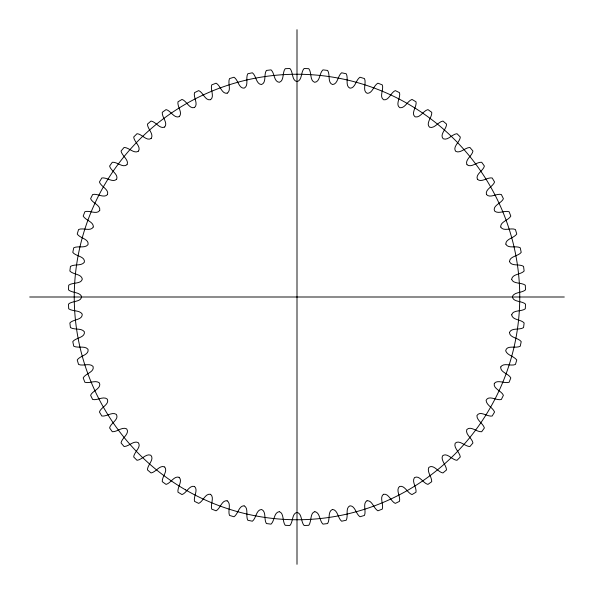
<?xml version="1.0" encoding="UTF-8"?>
<svg xmlns="http://www.w3.org/2000/svg" width="594" height="594" viewBox="0 0 594 594"><rect width="100%" height="100%" fill="white"/><g stroke="black" fill="none" stroke-linecap="round" stroke-linejoin="round"><path stroke-width="0.89" d="M511.679 314.902C512.503 320.233 520.968 319.305 524.131 322.958L523.559 327.591C519.527 330.286 511.672 327.465 509.504 332.35M164.597 466.929C159.682 464.701 155.828 472.297 151.039 472.95L147.475 469.928C147.215 465.095 154.767 459.496 150.809 455.234C146.042 453.207 141.817 459.927 137.006 460.298L133.702 456.994C133.836 452.145 141.959 447.082 138.164 442.545C133.539 440.369 128.891 446.502 124.072 446.525L121.05 442.961C121.592 438.134 130.138 433.724 126.656 428.89C122.193 426.47 117.122 432.076 112.311 431.734L109.6 427.932C110.618 423.069 119.32 419.542 116.379 414.419C112.177 411.501 106.578 416.795 101.819 416.023L99.428 412.013C100.794 407.343 109.652 404.514 107.358 399.19C103.505 395.715 97.327 400.712 92.657 399.495L90.6 395.3C92.352 390.748 101.7 388.558 99.465 382.989C95.686 379.648 89.471 383.761 84.89 382.276L83.19 377.925C85.395 373.455 94.817 372.111 93.035 366.387C89.553 362.734 83.011 366.335 78.571 364.464L77.235 359.986C79.782 355.739 89.338 355.115 88.009 349.302C84.823 345.389 78.022 348.418 73.745 346.198L72.787 341.624C75.624 337.63 85.328 337.786 84.37 331.764C81.378 327.777 74.547 330.116 70.441 327.591L69.869 322.958C73.017 319.201 82.7 320.188 82.224 314.085C79.559 309.875 72.572 311.627 68.689 308.783L68.496 304.113C72 300.631 81.608 302.339 81.549 296.287C79.247 291.877 72.134 293.042 68.496 289.887L68.689 285.217C72.513 282.157 81.215 284.311 82.328 279.046C81.319 273.834 73.129 274.628 69.869 271.042L70.441 266.409C74.532 263.862 81.467 266.268 84.385 262.184C85.254 256.2 75.631 256.363 72.787 252.376L73.745 247.802C78.007 245.552 84.912 248.656 88.023 244.646C89.263 238.87 79.782 238.253 77.235 234.014L78.571 229.536C82.937 227.457 90.325 231.719 93.213 227.153M511.686 314.79C513.016 309.682 521.629 311.798 525.311 308.783L525.504 304.113C522 300.631 512.392 302.339 512.451 296.287C514.753 291.877 521.866 293.042 525.504 289.887L525.311 285.217C521.465 282.269 513.275 284.162 511.701 279.373M509.466 332.566C509.852 337.949 518.354 337.726 521.213 341.624L520.255 346.198C516 348.737 506.793 344.631 505.665 350.794C507.231 355.405 513.929 356.125 516.765 359.986L515.429 364.464C510.996 366.446 503.749 362.407 500.787 366.847M93.303 226.893C93.763 221.866 85.543 220.315 83.19 216.075L84.89 211.724C89.397 209.979 96.577 214.961 99.725 210.469M500.712 367.055C500.222 372.423 508.62 373.604 510.81 377.925L509.11 382.276C504.573 383.798 497.497 379.38 494.342 383.382M99.747 210.417C100.705 205.116 92.486 203.163 90.6 198.7L92.657 194.505C97.305 193.191 103.816 198.53 107.462 194.617M494.275 383.531C493.035 388.676 501.574 390.882 503.4 395.3L501.343 399.495C496.636 400.913 488.877 394.72 486.092 400.319C486.375 405.212 492.79 407.551 494.572 412.013L492.181 416.023C487.37 417.047 480.152 410.224 476.915 415.585C476.796 420.478 482.989 423.344 484.4 427.932L481.689 431.734C476.841 432.298 470.745 425.445 466.765 429.618C465.199 434.556 472.133 438.186 472.95 442.961L469.928 446.525C465.08 446.643 459.296 439.308 455.197 443.228C453.333 447.787 459.801 452.242 460.298 456.994L456.994 460.298C452.131 460.016 446.837 452.056 442.471 455.91C440.592 460.343 446.354 465.169 446.525 469.928L442.961 472.95C438.09 472.319 433.672 463.847 428.809 467.419C426.715 471.955 431.949 476.863 431.734 481.689L427.932 484.4C423.039 483.271 419.624 474.873 414.464 477.591C411.553 481.801 416.721 487.384 416.023 492.181L412.013 494.572C407.395 493.05 404.789 485.068 399.576 486.434C395.396 489.983 400.764 496.629 399.495 501.343L395.3 503.4C390.837 501.455 388.914 493.436 383.635 494.238M107.514 194.52C109.17 189.286 100.861 186.613 99.428 181.987L101.819 177.977C106.556 177.034 112.674 182.982 116.595 179.269M116.714 179.084C118.451 174.035 110.774 170.857 109.6 166.068L112.311 162.266C117.115 161.702 122.78 168.199 126.968 164.731M127.101 164.553C129.188 159.935 121.815 155.71 121.05 151.039L124.072 147.475C128.898 147.327 133.954 154.18 138.432 151.18M138.58 151.017C141.172 146.339 133.992 141.817 133.702 137.006L137.006 133.702C141.847 133.902 146.466 141.439 151.136 138.469M151.18 138.432C154.158 133.977 147.357 128.891 147.475 124.072L151.039 121.05C155.828 121.703 159.682 129.299 164.597 127.071M164.687 127.005C168.258 122.876 161.694 117.1 162.266 112.311L166.068 109.6C170.79 110.64 174.005 118.525 179.084 116.714M179.269 116.595C182.997 112.712 177.034 106.541 177.977 101.819L181.987 99.428C186.605 100.861 189.159 108.969 194.372 107.596M194.52 107.514C198.671 104.002 193.147 97.282 194.505 92.657L198.7 90.6C203.193 92.389 205.078 100.824 210.417 99.747M210.618 99.658C214.746 96.614 210.113 89.338 211.724 84.89L216.075 83.19C220.433 85.298 221.644 94.156 227.153 93.213M383.434 494.319C379.343 497.453 383.821 504.558 382.276 509.11L377.925 510.81C373.596 508.449 372.349 500.386 367.107 500.697M227.205 93.199C231.697 90.266 227.465 82.93 229.536 78.571L234.014 77.235C238.157 79.73 238.639 88.439 244.119 88.172C249.072 85.803 245.337 77.911 247.802 73.745L252.376 72.787C256.274 75.638 256.051 84.155 261.434 84.534C266.736 82.752 263.573 74.376 266.409 70.441L271.042 69.869C274.747 72.988 273.745 81.868 279.321 82.306C284.437 80.606 282.135 72.416 285.217 68.689L289.887 68.496C293.325 71.911 291.595 80.68 297.111 81.578C302.353 80.316 300.735 71.956 304.113 68.496L308.783 68.689C311.865 72.416 309.563 80.606 314.679 82.306C320.255 81.868 319.253 72.988 322.958 69.869L327.591 70.441C330.427 74.376 327.264 82.752 332.566 84.534C337.949 84.155 337.726 75.638 341.624 72.787L346.198 73.745C348.693 77.896 344.862 85.974 349.992 88.194C355.383 88.254 355.865 79.759 359.986 77.235L364.464 78.571C366.647 82.9 362.021 90.837 367.159 93.317C372.453 93.607 373.626 85.395 377.925 83.19L382.276 84.89C384.088 89.382 378.831 96.911 383.739 99.807C388.996 100.542 390.837 92.441 395.3 90.6L399.495 92.657C400.965 97.275 394.936 104.581 399.873 107.722C404.989 108.509 407.439 100.965 412.013 99.428L416.023 101.819C417.099 106.541 410.499 113.328 415.147 116.862C420.188 118.08 423.247 110.751 427.932 109.6L431.734 112.311C432.402 117.115 425.319 123.314 429.618 127.235C434.541 128.861 438.194 121.815 442.961 121.05L446.525 124.072C446.785 128.905 439.233 134.504 443.191 138.766C447.958 140.793 452.183 134.073 456.994 133.702L460.298 137.006C460.164 141.855 452.041 146.918 455.836 151.455C460.461 153.631 465.109 147.498 469.928 147.475L472.95 151.039C472.237 155.814 464.775 159.719 466.929 164.597M366.951 500.749C362.429 503.378 366.401 511.04 364.464 515.429L359.986 516.765C355.895 514.092 355.242 505.784 349.992 505.806C345.017 507.952 348.581 516.008 346.198 520.255L341.624 521.213C337.778 518.243 337.875 509.979 332.566 509.466M332.35 509.504C327.457 511.664 330.294 519.527 327.591 523.559L322.958 524.131C319.372 520.864 320.159 512.689 314.954 511.672M314.79 511.686C309.897 512.845 311.716 521.495 308.783 525.311L304.113 525.504C300.816 521.955 302.183 513.624 297.111 512.422M296.889 512.422C291.817 513.624 293.184 521.948 289.887 525.504L285.217 525.311C282.269 521.465 284.162 513.275 279.373 511.701M29.7 297L564.3 297M279.098 511.679C273.827 512.592 274.643 520.879 271.042 524.131L266.409 523.559C263.714 519.527 266.535 511.672 261.65 509.504C256.125 509.615 256.274 518.287 252.376 521.213L247.802 520.255C245.493 516 248.834 508.271 244.223 505.858M244.008 505.806C238.758 505.776 238.112 514.092 234.014 516.765L229.536 515.429C227.561 510.989 231.578 503.771 227.153 500.787M227.101 500.772C221.696 500.022 220.456 508.501 216.075 510.81L211.724 509.11C210.202 504.558 214.605 497.527 210.618 494.342M210.365 494.238C205.086 493.428 203.155 501.455 198.7 503.4L194.505 501.343C193.288 496.629 198.448 490.199 194.565 486.508M194.372 486.404C189.182 485.157 186.598 493.035 181.987 494.572L177.977 492.181C177.094 487.384 183.026 481.192 179.128 477.316M179.084 477.286C174.012 475.646 170.872 483.152 166.068 484.4L162.266 481.689C161.806 476.848 168.028 471.332 164.768 467.07M467.07 164.768C471.287 168.124 476.885 161.724 481.689 162.266L484.4 166.068C483.278 170.879 475.304 174.153 477.376 179.225M477.405 179.269C481.326 182.982 487.444 177.034 492.181 177.977L494.572 181.987C493.079 186.59 485.105 189.189 486.404 194.372M486.508 194.565C490.109 198.589 496.703 193.169 501.343 194.505L503.4 198.7C501.64 203.245 492.374 205.413 494.512 210.967C498.232 214.412 504.536 210.209 509.11 211.724L510.81 216.075C508.479 220.411 500.274 221.666 500.712 226.945M500.787 227.153C503.675 231.719 511.063 227.457 515.429 229.536L516.765 234.014C514.107 238.105 505.769 238.758 505.806 244.008M505.858 244.223C508.367 248.997 516.075 245.374 520.255 247.802L521.213 252.376C518.287 256.266 509.689 256.125 509.496 261.598M509.504 261.65C511.597 266.624 519.594 263.639 523.559 266.409L524.131 271.042C520.879 274.643 512.592 273.834 511.679 279.098M297 29.7L297 564.3M185.625 489.909A222.75 222.75 0 0 0 519.75 297A222.75 222.75 0 0 0 185.625 104.091A222.75 222.75 0 0 0 185.625 489.909"/></g></svg>
